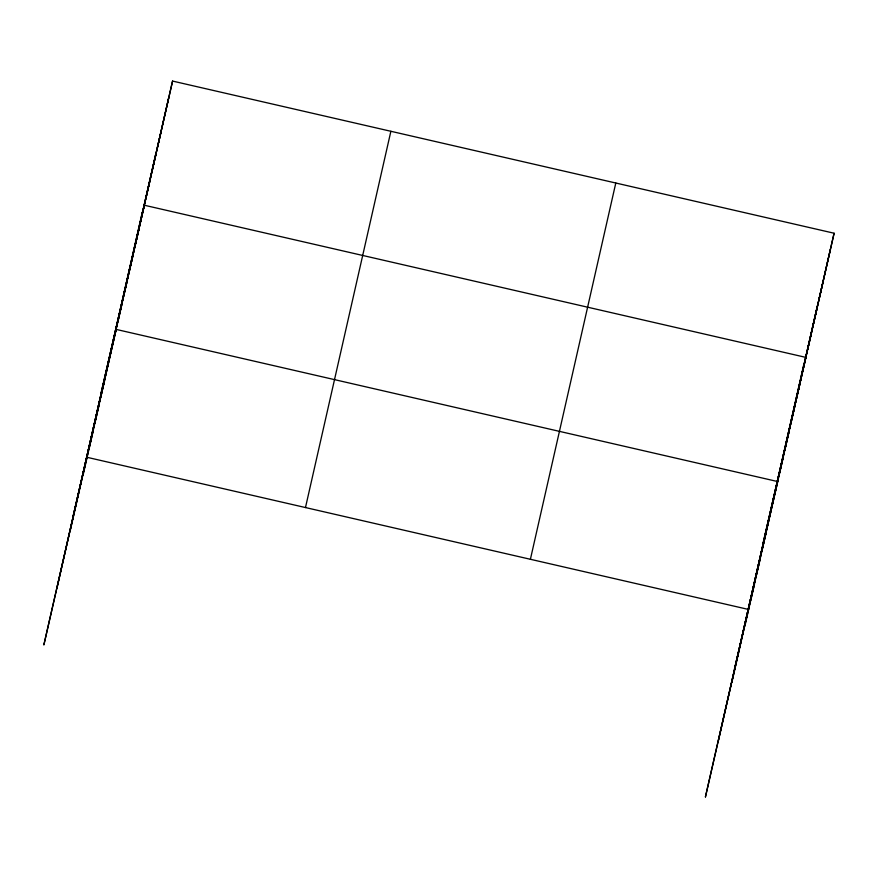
<?xml version="1.0" encoding="UTF-8"?>
<svg xmlns="http://www.w3.org/2000/svg" width="878" height="878" viewBox="0 0 878 878"><rect width="100%" height="100%" fill="white"/><g stroke="black" fill="none" stroke-linecap="round" stroke-linejoin="round"><path stroke-width="1.32" d="M56.927 588.337L142.324 212.07M70.35 530.18L155.746 153.913M83.388 473.747L168.774 97.48M172.571 81.072L43.9 644.77L172.571 81.072L834.1 233.23L705.429 796.928L834.1 233.23M305.478 507.55L390.875 131.283M530.4 559.286L615.796 183.019M718.467 740.483L803.864 364.216M731.89 682.338L817.286 306.071M744.917 625.904L830.314 249.637M151.872 171.978L155.658 155.582M157.502 147.153L161.3 130.745M101.113 392.675L144.387 205.243L805.916 357.401L762.653 544.821M146.231 196.815L150.017 180.407M129.329 271.313L133.116 254.905M134.96 246.488L138.746 230.08M118.058 320.986L121.844 304.578M123.688 296.149L127.475 279.742M72.94 516.835L116.203 329.415L777.743 481.572L734.469 668.992M95 422.57L98.786 406.174M100.805 396.988L104.592 380.58M89.194 448.164L92.98 431.756M813.401 324.136L817.188 307.728M819.042 299.31L822.829 282.903M807.771 348.972L811.557 332.564M790.858 423.47L794.645 407.063M796.5 398.645L800.286 382.237M779.587 473.143L783.374 456.736M785.228 448.307L789.015 431.899M756.529 574.728L760.315 558.32M762.334 549.145L766.121 532.737M750.723 600.322L754.509 583.914M87.174 457.339L748.704 609.497"/></g></svg>
